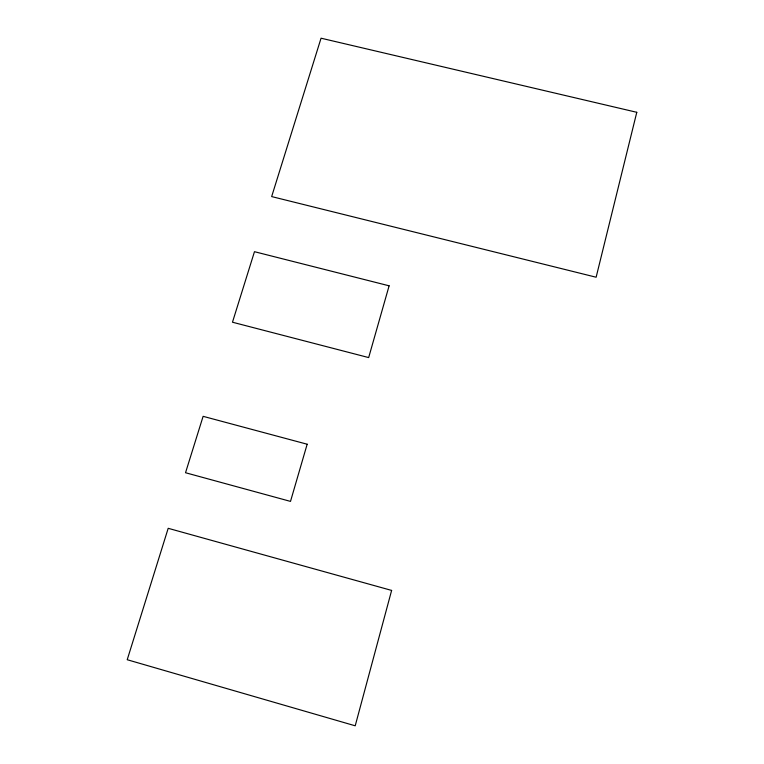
<?xml version="1.0" encoding="UTF-8"?>
<svg xmlns="http://www.w3.org/2000/svg" width="764" height="764" viewBox="0 0 764 764"><rect width="100%" height="100%" fill="white"/><g stroke="black" fill="none" stroke-linecap="round" stroke-linejoin="round"><path stroke-width="1.15" d="M636.784 112.298L596.13 277.227L271.659 196.577L321.052 38.2L636.784 112.298M391.626 590.419L355.212 725.8L127.216 659.724L168.195 528.306L391.626 590.419M389.115 285.812L368.668 357.581L232.476 322.217L254.469 251.69L389.115 285.812M307.166 444.218L290.501 501.394L185.528 472.735L203.119 416.332L307.166 444.218"/></g></svg>
